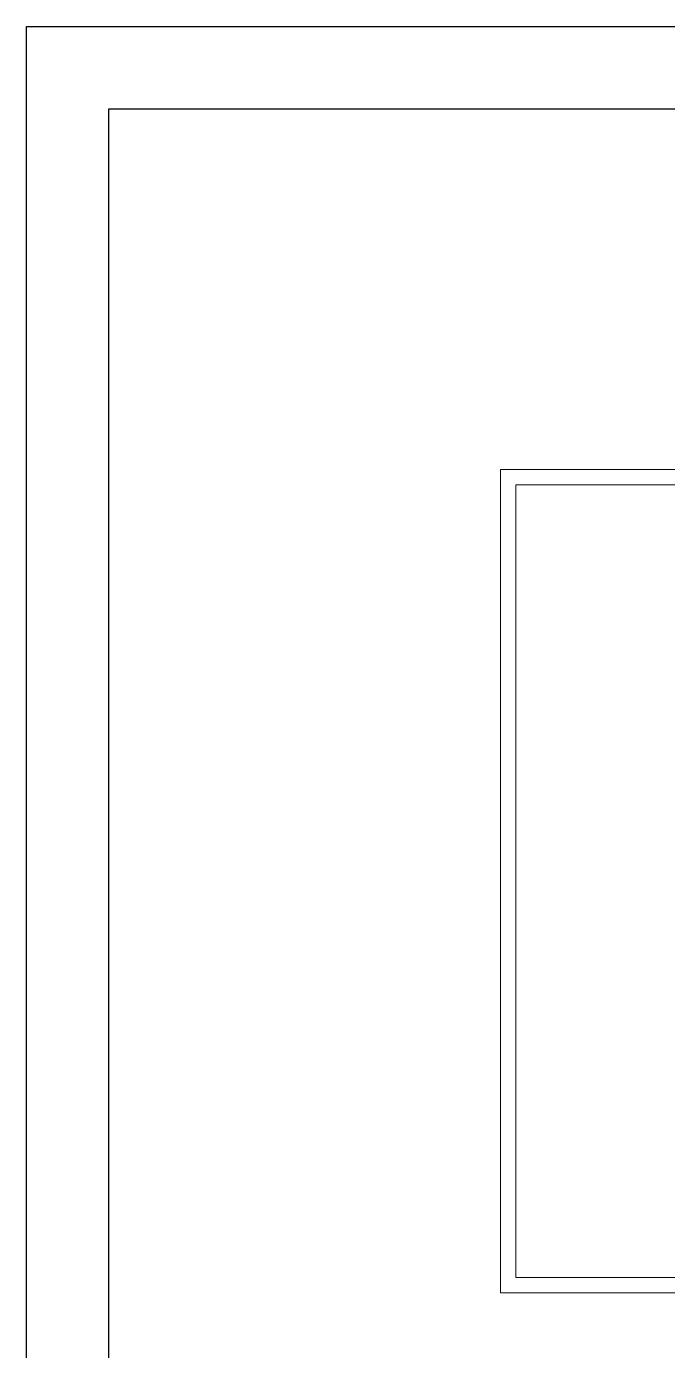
# Model space of a CAD drawing. Header units: millimetres. Extents: x -5 to 184, y -24 to 24.
# Drawn here: x -4.6 to 1.62, y 10.44 to 23.3 of the extents above; entities that cross this region are included whole.
import ezdxf

# ---------------------------------------------------------------- set-up
doc = ezdxf.new("R2010")
doc.units = ezdxf.units.MM
doc.layers.get('0').update_dxf_attribs({"lineweight": 30})
doc.layers.add('Edificação', color=251, linetype='Continuous', lineweight=20)

msp = doc.modelspace()

# ---------------------------------------------------------------- linework, layer by layer
for p, q in [((-4.601, -23.295), (-4.601, 23.305)), ((-4.601, 23.305), (91.999, 23.305)), ((-3.801, 22.505), (91.199, 22.505)), ((-3.801, -22.495), (-3.801, 22.505))]:
    msp.add_line(p, q)
at = {"layer": 'Edificação', "color": 252}
for p, q in [((0.15, 11.15), (0.15, 18.85)), ((2.1, 18.85), (0.15, 18.85)), ((0.15, 11.15), (2.1, 11.15))]:
    msp.add_line(p, q, dxfattribs=at)
msp.add_lwpolyline([(0, 11), (27, 11), (27, 19), (0, 19)], close=True, dxfattribs=at)

doc.saveas('drawing.dxf')
